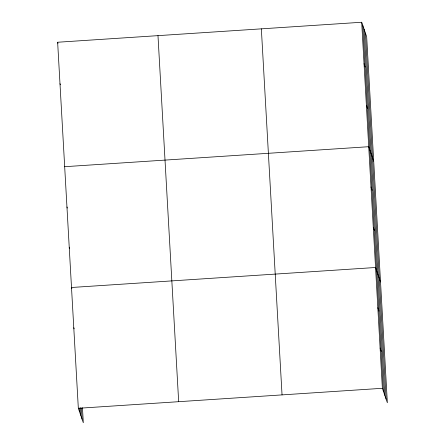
<?xml version="1.0" encoding="UTF-8"?>
<svg xmlns="http://www.w3.org/2000/svg" width="445" height="445" viewBox="0 0 445 445"><rect width="100%" height="100%" fill="white"/><g stroke="black" fill="none" stroke-linecap="round" stroke-linejoin="round"><path stroke-width="0.67" d="M82.459 407.737L83.31 422.75L78.331 408.288L57.644 42.242L361.69 22.25L366.669 36.712L387.356 402.758L382.377 388.296L361.69 22.25M64.675 166.697L368.721 146.705L373.705 161.168M78.331 408.288L382.377 388.296M364.032 63.735L365.167 67.023M366.38 105.22L367.514 108.508M370.997 186.972L372.131 190.26M373.272 227.239L374.406 230.527M380.531 281.963L375.552 267.501L71.506 287.492L71.879 288.588M377.827 307.768L378.956 311.055M380.102 348.034L381.232 351.322M57.644 42.242L58.022 43.337M59.992 83.727L60.364 84.823M66.956 206.964L67.329 208.06M69.231 247.225L69.604 248.321M73.781 327.759L74.159 328.855M365.401 33.025L386.088 399.07M364.093 29.225L384.775 395.271M362.825 25.537L383.507 391.589M261.354 28.847L282.041 394.893M157.981 35.645L178.667 401.69M81.424 408.143L82.041 419.062M80.306 407.759L80.734 415.263M79.271 408.165L79.46 411.575"/></g></svg>
